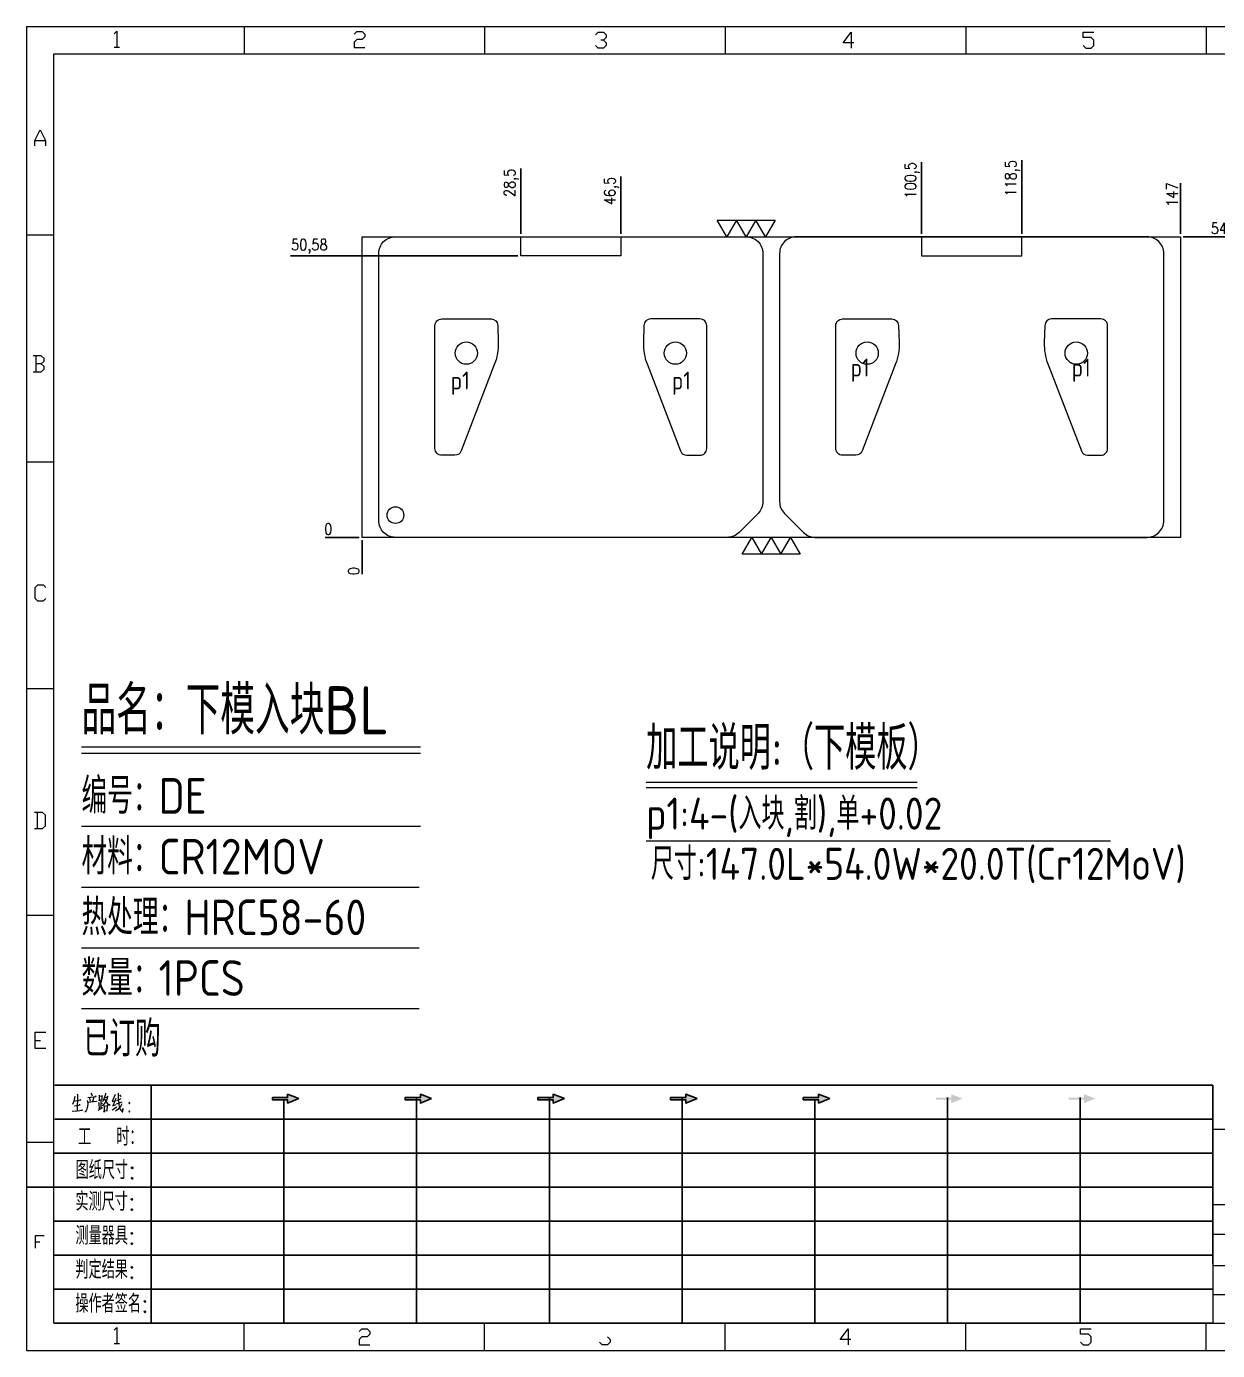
# Model space of a CAD drawing. Header units: millimetres. Extents: x 88508 to 142116, y -5268 to 20283.
# Drawn here: x 110514.3 to 110728.2, y 556.7 to 794.5 of the extents above; entities that cross this region are included whole.
import ezdxf
from ezdxf.enums import TextEntityAlignment as Align

# ---------------------------------------------------------------- set-up
doc = ezdxf.new("R2010")
doc.units = ezdxf.units.MM
doc.linetypes.add('$TD_AUDIT_GENERATED_(575F8F)', pattern=[0])
doc.linetypes.add('HIDDEN', pattern=[0])
for name, color, linetype in [('DIE_P', 2, 'Continuous'), ('DIE_P_O', 1, '$TD_AUDIT_GENERATED_(575F8F)'), ('DIM', 4, 'Continuous'), ('PRESS', 3, 'Continuous'), ('TEXT', 4, 'Continuous')]:
    doc.layers.add(name, color=color, linetype=linetype)
doc.styles.add('chinesef_fs', font='simplex.shx', dxfattribs={"bigfont": 'gbcbig.shx'})
doc.styles.add('gbenor', font='gbenor.shx', dxfattribs={"bigfont": 'gbcbig.shx'})
doc.styles.add('GBENOR_', font='gbenor.shx', dxfattribs={"bigfont": 'gbcbig'})
doc.styles.get("Standard").update_dxf_attribs({"font": 'txt.shx', "width": 0.85, "bigfont": 'ctxt.shx'})
doc.styles.add('TXT', font='txt.shx', dxfattribs={"width": 0.8, "bigfont": 'ctxt.shx'})
doc.dimstyles.new('T-2-WX', dxfattribs={"dimtxt": 2, "dimasz": 2, "dimexe": 0.5, "dimexo": 0.5, "dimgap": 0.5, "dimtad": 1, "dimtxsty": 'Standard', "dimblk": 'OPEN30', "dimcen": 0, "dimazin": 3, "dimtfac": 1, "dimtmove": 0, "dimatfit": 3, "dimldrblk": 'OPEN30', "dimlwd": -1, "dimlwe": -1})

# ---------------------------------------------------------------- blocks, each defined once
blk = doc.blocks.new('*D8728')
at = {"layer": 'Defpoints', "color": 0}
for p in [(110721.58, 756.76), (110726.58, 756.76), (110574.58, 702.76)]:
    blk.add_point(p, dxfattribs=at)
at = {"layer": 'DIM', "color": 0}
blk.add_line((110722.08, 756.76), (110729.91, 756.76), dxfattribs=at)
at = {"layer": 'DIM', "color": 0, "lineweight": 5, "insert": (110728.49, 758.26), "char_height": 2, "attachment_point": 5}
blk.add_mtext('54', dxfattribs=at)
blk = doc.blocks.new('_Open30')
blk = doc.blocks.new('*D8729')
at = {"layer": 'Defpoints', "color": 0}
for p in [(110569.58, 702.76), (110574.58, 702.76), (110574.58, 702.76)]:
    blk.add_point(p, dxfattribs=at)
at = {"layer": 'DIM', "color": 0}
blk.add_line((110574.08, 702.76), (110567.94, 702.76), dxfattribs=at)
at = {"layer": 'DIM', "color": 0, "lineweight": 5, "insert": (110568.51, 704.26), "char_height": 2, "attachment_point": 5}
blk.add_mtext('0', dxfattribs=at)
blk = doc.blocks.new('*D8730')
at = {"layer": 'Defpoints', "color": 0}
for p in [(110574.58, 702.76), (110574.58, 702.76), (110574.58, 697.76)]:
    blk.add_point(p, dxfattribs=at)
at = {"layer": 'DIM', "color": 0}
blk.add_line((110574.58, 702.26), (110574.58, 696.13), dxfattribs=at)
at = {"layer": 'DIM', "color": 0, "lineweight": 5, "insert": (110573.08, 696.7), "char_height": 2, "attachment_point": 5, "rotation": 90}
blk.add_mtext('0', dxfattribs=at)
blk = doc.blocks.new('*D8731')
at = {"layer": 'Defpoints', "color": 0}
for p in [(110721.58, 761.76), (110721.58, 756.76), (110574.58, 702.76)]:
    blk.add_point(p, dxfattribs=at)
at = {"layer": 'DIM', "color": 0}
blk.add_line((110721.58, 757.26), (110721.58, 766.39), dxfattribs=at)
at = {"layer": 'DIM', "color": 0, "lineweight": 5, "insert": (110720.08, 764.33), "char_height": 2, "attachment_point": 5, "rotation": 90}
blk.add_mtext('147', dxfattribs=at)
blk = doc.blocks.new('*D8732')
at = {"layer": 'Defpoints', "color": 0}
for p in [(110603.08, 763.36), (110603.08, 756.76), (110574.58, 702.76)]:
    blk.add_point(p, dxfattribs=at)
at = {"layer": 'DIM', "color": 0}
blk.add_line((110603.08, 757.26), (110603.08, 769.04), dxfattribs=at)
at = {"layer": 'DIM', "color": 0, "lineweight": 5, "insert": (110601.39, 766.45), "char_height": 2, "attachment_point": 5, "rotation": 90}
blk.add_mtext('28,5', dxfattribs=at)
blk = doc.blocks.new('*D8733')
at = {"layer": 'Defpoints', "color": 0}
for p in [(110621.08, 761.89), (110621.08, 756.76), (110574.58, 702.76)]:
    blk.add_point(p, dxfattribs=at)
at = {"layer": 'DIM', "color": 0}
blk.add_line((110621.08, 757.26), (110621.08, 767.57), dxfattribs=at)
at = {"layer": 'DIM', "color": 0, "lineweight": 5, "insert": (110619.39, 764.98), "char_height": 2, "attachment_point": 5, "rotation": 90}
blk.add_mtext('46,5', dxfattribs=at)
blk = doc.blocks.new('*D8734')
at = {"layer": 'Defpoints', "color": 0}
for p in [(110675.08, 763.12), (110675.08, 756.76), (110574.58, 702.76)]:
    blk.add_point(p, dxfattribs=at)
at = {"layer": 'DIM', "color": 0}
blk.add_line((110675.08, 757.26), (110675.08, 770.17), dxfattribs=at)
at = {"layer": 'DIM', "color": 0, "lineweight": 5, "insert": (110673.39, 766.9), "char_height": 2, "attachment_point": 5, "rotation": 90}
blk.add_mtext('100,5', dxfattribs=at)
blk = doc.blocks.new('*D8735')
at = {"layer": 'Defpoints', "color": 0}
for p in [(110693.08, 763.48), (110693.08, 756.76), (110574.58, 702.76)]:
    blk.add_point(p, dxfattribs=at)
at = {"layer": 'DIM', "color": 0}
blk.add_line((110693.08, 757.26), (110693.08, 770.54), dxfattribs=at)
at = {"layer": 'DIM', "color": 0, "lineweight": 5, "insert": (110691.39, 767.26), "char_height": 2, "attachment_point": 5, "rotation": 90}
blk.add_mtext('118,5', dxfattribs=at)
blk = doc.blocks.new('*D8736')
at = {"layer": 'Defpoints', "color": 0}
for p in [(110569.01, 753.34), (110603.08, 753.34), (110574.58, 702.76)]:
    blk.add_point(p, dxfattribs=at)
at = {"layer": 'DIM', "color": 0}
blk.add_line((110602.58, 753.34), (110561.71, 753.34), dxfattribs=at)
at = {"layer": 'DIM', "color": 0, "lineweight": 5, "insert": (110565.11, 755.03), "char_height": 2, "attachment_point": 5}
blk.add_mtext('50,58', dxfattribs=at)
blk = doc.blocks.new('U40')
for points in [[(351.8, 337.7), (351.8, 333.2), (367, 339.3), (351.8, 345.3), (351.8, 340.8), (331.2, 340.8), (331.2, 337.7)], [(545.7, 339.3), (530.6, 345.3), (530.6, 340.8), (509.9, 340.8), (509.9, 337.7), (530.6, 337.7), (530.6, 333.2)], [(724.5, 339.3), (709.3, 345.3), (709.3, 340.8), (688.7, 340.8), (688.7, 337.7), (709.3, 337.7), (709.3, 333.2)], [(903.3, 339.3), (888.1, 345.3), (888.1, 340.8), (867.5, 340.8), (867.5, 337.7), (888.1, 337.7), (888.1, 333.2)], [(1082.1, 339.3), (1066.9, 345.3), (1066.9, 340.8), (1046.3, 340.8), (1046.3, 337.7), (1066.9, 337.7), (1066.9, 333.2)], [(1245.7, 337.7), (1245.7, 333.2), (1260.9, 339.3), (1245.7, 345.3), (1245.7, 340.8), (1225.1, 340.8), (1225.1, 337.7)], [(1424.5, 337.7), (1424.5, 333.2), (1439.7, 339.3), (1424.5, 345.3), (1424.5, 340.8), (1403.8, 340.8), (1403.8, 337.7)]]:
    blk.add_hatch(color=3).paths.add_polyline_path(points)
at = {"color": 254, "lineweight": 18}
for p, q in [((0, 1783.5), (0, 0)), ((0, 1783.5), (2530.2, 1783.5)), ((941.1, 1783.5), (941.1, 1746.5)), ((1265.1, 1783.5), (1265.1, 1746.5)), ((1589.1, 1783.5), (1589.1, 1746.5)), ((37, 37), (37, 1746.5)), ((37, 1746.5), (2493.2, 1746.5)), ((0, 1502.7), (37, 1502.7)), ((0, 1197.2), (37, 1197.2)), ((0, 891.7), (37, 891.7)), ((0, 586.3), (37, 586.3)), ((1598.1, 298), (2493.2, 298)), ((0, 280.8), (37, 280.8)), ((1598.2, 196.6), (2493.2, 196.6)), ((2493.2, 156.4), (1598.2, 156.4)), ((2493.2, 114.1), (1598.2, 114.1)), ((2493.2, 75), (1598.2, 75)), ((37, 37), (2493.2, 37)), ((941.1, 0), (941.1, 37)), ((1265.1, 0), (1265.1, 37)), ((1589.1, 0), (1589.1, 37)), ((0, 0), (2530.2, 0))]:
    blk.add_line(p, q, dxfattribs=at)
at = {"color": 254, "linetype": 'Continuous', "lineweight": 18}
for p, q in [((293.1, 1783.5), (293.1, 1746.5)), ((617.1, 1783.5), (617.1, 1746.5)), ((1598.1, 298), (1598.1, 37)), ((1598.2, 298), (1598.2, 37)), ((293.1, 0), (293.1, 37)), ((617.1, 0), (617.1, 37))]:
    blk.add_line(p, q, dxfattribs=at)
for p, q in [((38, 357.6), (1598.2, 357.6)), ((1598.2, 357.6), (1598.2, 116.2)), ((38, 311.8), (1598.2, 311.8)), ((37.1, 266), (1598.2, 266)), ((0.1, 220.2), (1598.2, 220.2)), ((37.1, 174.4), (1598.2, 174.4)), ((37.1, 128.6), (1598.2, 128.6)), ((37.1, 82.8), (1598.2, 82.8))]:
    blk.add_line(p, q)
at = {"color": 254}
for p, q in [((167.8, 37), (167.8, 357.6)), ((525.5, 37), (525.5, 340.8)), ((704.3, 37), (704.3, 340.8)), ((883.1, 37), (883.1, 340.8)), ((1240.6, 37), (1240.6, 340.8)), ((1419.4, 37), (1419.4, 340.8)), ((346.7, 37), (346.7, 337.9)), ((1061.9, 37), (1061.9, 337.7)), ((1598.2, 37), (38, 37))]:
    blk.add_line(p, q, dxfattribs=at)
at = {"color": 92, "lineweight": 18}
for points in [[(118.3, 1773.7), (121.9, 1777.3), (121.9, 1755.8)], [(441.4, 1773.1), (445, 1776.7), (452.2, 1776.7), (455.8, 1773.1), (455.8, 1769.5), (452.2, 1765.9), (445, 1765.9), (441.4, 1762.3), (441.4, 1755.1), (455.8, 1755.1)], [(766.4, 1772.4), (770, 1776), (777.2, 1776), (780.8, 1772.4), (780.8, 1768.8), (777.2, 1765.2), (773.6, 1765.2)], [(1114.4, 1761.4), (1100, 1761.4), (1110.8, 1775.8), (1110.8, 1754.2)], [(1423.4, 1757.7), (1427, 1754.1), (1434.2, 1754.1), (1437.8, 1757.7), (1437.8, 1764.9), (1434.2, 1768.5), (1423.4, 1768.5), (1423.4, 1775.7), (1437.8, 1775.7)], [(118.3, 1755.8), (125.5, 1755.8)], [(777.2, 1765.2), (780.8, 1761.6), (780.8, 1758), (777.2, 1754.4), (770, 1754.4), (766.4, 1758)], [(11.1, 1622.8), (11.1, 1630), (18.3, 1644.4), (25.5, 1630), (25.5, 1622.8)], [(11.1, 1630), (25.5, 1630)], [(20, 1329), (23.6, 1332.6), (23.6, 1336.2), (20, 1339.8), (9.2, 1339.8)], [(12.8, 1339.8), (12.8, 1318.2)], [(9.2, 1318.2), (20, 1318.2), (23.6, 1321.8), (23.6, 1325.4), (20, 1329), (12.8, 1329)], [(26.1, 1013.2), (22.5, 1009.6), (15.3, 1009.6), (11.7, 1013.2), (11.7, 1027.6), (15.3, 1031.2), (22.5, 1031.2), (26.1, 1027.6)], [(11, 703.2), (21.8, 703.2), (25.4, 706.8), (25.4, 721.2), (21.8, 724.8), (11, 724.8)], [(14.6, 724.8), (14.6, 703.2)], [(26.1, 407), (11.7, 407), (11.7, 428.6), (26.1, 428.6)], [(11.7, 417.8), (18.9, 417.8)], [(12.3, 137.7), (12.3, 155), (23.8, 155)], [(12.3, 146.4), (18.1, 146.4)], [(118.3, 27.4), (121.9, 31), (121.9, 9.4)], [(447.9, 25.7), (451.5, 29.3), (458.7, 29.3), (462.3, 25.7), (462.3, 22.1), (458.7, 18.5), (451.5, 18.5), (447.9, 14.9), (447.9, 7.7), (462.3, 7.7)], [(782.7, 18.5), (786.3, 14.9), (786.3, 11.3), (782.7, 7.7), (775.5, 7.7), (771.9, 11.3)], [(1110.3, 14.9), (1095.9, 14.9), (1106.7, 29.3), (1106.7, 7.7)], [(1419.9, 11.3), (1423.5, 7.7), (1430.7, 7.7), (1434.3, 11.3), (1434.3, 18.5), (1430.7, 22.1), (1419.9, 22.1), (1419.9, 29.3), (1434.3, 29.3)], [(118.3, 9.4), (125.5, 9.4)]]:
    blk.add_lwpolyline(points, dxfattribs=at)
at = {"color": 92, "lineweight": 0}
for points in [[(65, 342.2), (64.8, 341), (64.1, 337.9), (63.6, 335.7), (62.8, 333.5), (62.1, 331.4)], [(68.4, 345.9), (68.7, 344.4), (68.1, 322.9)], [(82.6, 340.8), (93.7, 342.2), (93.3, 342.4), (92.4, 342)], [(86.1, 336.1), (86, 337.5), (85.3, 339.8)], [(86.7, 346.7), (87.9, 344.6), (88.3, 343)], [(90.3, 341), (90.4, 339.6), (89.1, 335.3)], [(97.8, 344), (98.1, 342.6), (98.1, 340.8), (98.1, 337.9), (98.1, 336.3), (98.2, 337.7), (102.1, 338.3), (101.8, 338.3), (102.1, 343.6), (102.1, 343.2), (102.1, 342.8), (98.2, 342.2)], [(105.5, 341.2), (105.9, 341), (109.6, 341.8), (109.3, 342.6), (108.5, 339.6), (107.6, 337.3), (106.9, 335.9), (105.9, 334.3), (104.3, 332), (103.1, 330.4), (101.9, 329.4)], [(106.6, 346.5), (106.5, 345.2), (105.1, 341.2), (104.2, 338.9), (103.1, 336.3), (102.6, 335.5)], [(104.9, 339.1), (105.3, 338.7), (107, 335.7), (108.6, 333.3), (109.9, 331.2), (110.3, 330.8), (112.6, 330.8), (110.2, 331.2), (109, 332.6)], [(119.3, 344.8), (119.1, 343.8), (116.8, 338.5), (115.4, 335.5), (119.3, 336.3)], [(120.3, 339.4), (118.1, 333.5), (116.4, 330), (116.1, 329.8), (120.5, 331.4)], [(121.7, 336.7), (127.7, 339.6)], [(123.4, 346.5), (123.5, 345.4), (123.5, 340.8), (123.8, 337.3), (124, 335.3), (124.2, 333.1), (124.5, 331), (124.8, 329), (125.2, 327.4), (125.9, 325.7), (126.9, 323.9), (127.9, 322.7), (128.9, 321.7), (129.6, 321.3), (129.9, 326.1), (129.4, 321.5)], [(127.7, 341.6), (127.2, 342.4), (125.7, 344.2)], [(61.4, 322.3), (68.2, 322.9), (75.3, 323.7), (74.9, 323.9), (73.8, 323.5)], [(63.8, 335.9), (73.4, 337.5), (73.1, 337.7), (72.5, 337.3)], [(64.5, 329.6), (64.8, 329.6), (65.1, 329.6), (72.5, 331), (71.9, 331), (70.9, 330.8)], [(82.6, 335.1), (82.6, 331.8), (82.3, 329), (81.9, 326.8), (81.2, 324.9), (80.3, 323.1), (79.6, 321.9), (78.8, 320.9)], [(93.3, 335.5), (94.1, 335.7), (94.3, 335.5), (82.6, 334.3), (82.6, 335.1), (82.2, 336.9)], [(96.5, 323.9), (102.8, 327.2)], [(97.2, 334.3), (97.5, 333.5), (97.7, 324.7)], [(100.2, 337.9), (100.1, 325.9)], [(100.2, 332.6), (102.4, 333.1)], [(104.2, 330), (104.5, 329), (104.5, 321.1), (104.3, 322.1), (104.5, 322.7), (109.2, 323.1), (108.6, 323.1), (109, 329.2), (109, 330), (109.3, 329.4), (108.6, 329.4), (104.6, 328.8)], [(115.3, 324.3), (121.5, 328.2)], [(128.2, 332.4), (128.1, 331.6), (126.9, 329.6), (125.8, 328), (124.5, 326.3), (123, 324.7), (121.4, 323.3), (120.1, 322.3)], [(121.4, 332.2), (128.8, 335.1)]]:
    blk.add_lwpolyline(points, dxfattribs=at)
for points in [[(367, 339.3), (351.8, 345.3), (351.8, 340.8), (331.2, 340.8), (331.2, 337.7), (351.8, 337.7), (351.8, 333.2), (367, 339.3)], [(545.7, 339.3), (530.6, 345.3), (530.6, 340.8), (509.9, 340.8), (509.9, 337.7), (530.6, 337.7), (530.6, 333.2), (545.7, 339.3)], [(724.5, 339.3), (709.3, 345.3), (709.3, 340.8), (688.7, 340.8), (688.7, 337.7), (709.3, 337.7), (709.3, 333.2), (724.5, 339.3)], [(903.3, 339.3), (888.1, 345.3), (888.1, 340.8), (867.5, 340.8), (867.5, 337.7), (888.1, 337.7), (888.1, 333.2), (903.3, 339.3)], [(1082.1, 339.3), (1066.9, 345.3), (1066.9, 340.8), (1046.3, 340.8), (1046.3, 337.7), (1066.9, 337.7), (1066.9, 333.2), (1082.1, 339.3)]]:
    blk.add_lwpolyline(points)
for points in [[(138.7, 332.4), (139.4, 333.5), (138.7, 334.5), (138, 333.5)], [(138.7, 320.9), (139.4, 321.9), (138.7, 322.9), (138, 321.9)]]:
    blk.add_lwpolyline(points, close=True, dxfattribs=at)
at = {"color": 3, "style": 'chinesef_fs'}
for s, p in [('工  时：', (69.5, 275.7)), ('图纸尺寸:', (66.2, 230.9)), ('实测尺寸:', (65.9, 188.4)), ('测量器具:', (65.9, 142.6)), ('判定结果:', (65.9, 96.8)), ('操作者签名:', (65.9, 51))]:
    blk.add_text(s, height=24.57, dxfattribs=at).set_placement(p)
at = {"lineweight": 18, "style": 'GBENOR_'}
blk.add_attdef('文档路径', (2126, 386.9), '', height=17.8, dxfattribs=at)
at = {"lineweight": 20, "style": 'TXT'}
for tag, height, p in [('18-**-**', 16.3, (1866.6, 256.2)), ('客户名称', 16.1, (1741.1, 134, 0)), ('料厚:', 16.1, (1741.3, 93.2, 0))]:
    blk.add_attdef(tag, text='', height=height, dxfattribs=at).set_placement(p, align=Align.MIDDLE)
for tag, p, height in [('88888', (1850.9, 207.5), 14.9), ('材质:', (1691.2, 168, 0), 16.1), ('核准', (1869.4, 127.5, 0), 16.1), ('设计', (1868.8, 88.3, 0), 16.1), ('绘图', (1868.2, 49.1, 0), 16.1)]:
    blk.add_attdef(tag, p, '', height=height, dxfattribs=at)
for tag, p, height, width in [('3', (2234.7, 206.9), 15.8, 0.7), ('4', (2234.7, 167.4), 15.8, 0.7), ('核准日期', (2041.1, 124.2, 0), 16.1, 0.68), ('设计日期', (2041.1, 84.5, 0), 16.1, 0.68), ('1', (2251.9, 85.9), 14.6, 0.7), ('绘图日期', (2040.9, 46.4, 0), 16.1, 0.68), ('2', (2235, 49.2), 14.6, 0.7)]:
    blk.add_attdef(tag, p, '', height=height, dxfattribs=dict(at, width=width))

msp = doc.modelspace()

# ---------------------------------------------------------------- linework, layer by layer
at = {"layer": 'DIE_P', "color": 1, "linetype": 'Continuous', "lineweight": 5}
for points in [[(110577.577, 705.762), (110577.577, 753.762, -0.4142136), (110580.577, 756.762), (110643.577, 756.762, -0.4142136), (110646.577, 753.762), (110646.577, 709.177, -0.1989124), (110645.699, 707.055), (110642.285, 703.641, -0.1989124), (110640.163, 702.762), (110580.577, 702.762, -0.4142136)], [(110718.577, 705.762), (110718.577, 753.762, 0.4142136), (110715.577, 756.762), (110652.577, 756.762, 0.4142136), (110649.577, 753.762), (110649.577, 709.177, 0.1989124), (110650.456, 707.055), (110653.87, 703.641, 0.1989124), (110655.992, 702.762), (110715.577, 702.762, 0.4142136)], [(110587.679, 718.716), (110587.679, 734.256), (110587.679, 737.786), (110587.679, 740.808, -0.4142136), (110588.879, 742.008), (110597.746, 742.008, -0.4050649), (110598.945, 740.846), (110599.042, 737.746, -0.0999331), (110598.394, 733.922), (110592.382, 718.286, -0.3103563), (110591.262, 717.516), (110588.879, 717.516, -0.4142136)], [(110636.476, 718.716), (110636.476, 734.256), (110636.476, 737.786), (110636.476, 740.808, 0.4142136), (110635.276, 742.008), (110626.409, 742.008, 0.4050649), (110625.21, 740.846), (110625.113, 737.746, 0.0999331), (110625.761, 733.922), (110631.773, 718.286, 0.3103563), (110632.893, 717.516), (110635.276, 717.516, 0.4142136)], [(110659.679, 718.716), (110659.679, 734.256), (110659.679, 737.786), (110659.679, 740.808, -0.4142136), (110660.879, 742.008), (110669.746, 742.008, -0.4050649), (110670.945, 740.846), (110671.042, 737.746, -0.0999331), (110670.394, 733.922), (110664.382, 718.286, -0.3103563), (110663.262, 717.516), (110660.879, 717.516, -0.4142136)], [(110708.476, 718.716), (110708.476, 734.256), (110708.476, 737.786), (110708.476, 740.808, 0.4142136), (110707.276, 742.008), (110698.409, 742.008, 0.4050649), (110697.21, 740.846), (110697.113, 737.746, 0.0999331), (110697.761, 733.922), (110703.773, 718.286, 0.3103563), (110704.893, 717.516), (110707.276, 717.516, 0.4142136)]]:
    msp.add_lwpolyline(points, format="xyb", close=True, dxfattribs=at)
at = {"layer": 'DIE_P', "lineweight": 5}
for points in [[(110603.077, 756.762), (110621.077, 756.762), (110621.077, 753.344), (110603.077, 753.344)], [(110693.077, 756.762), (110675.077, 756.762), (110675.077, 753.344), (110693.077, 753.344)]]:
    msp.add_lwpolyline(points, close=True, dxfattribs=at)
at = {"layer": 'DIE_P_O', "color": 3, "lineweight": 5}
for centre in [(110593.299, 735.857), (110630.856, 735.857), (110665.299, 735.857), (110702.856, 735.857)]:
    msp.add_circle(centre, 2, dxfattribs=at)
at = {"layer": 'DIM', "color": 4, "linetype": 'Continuous', "lineweight": 5}
for p, q in [((110524.183, 665.135), (110585.077, 665.135)), ((110524.183, 664.013), (110585.077, 664.013)), ((110524.183, 650.866), (110585.077, 650.866)), ((110524.183, 639.964), (110584.813, 639.964)), ((110524.183, 629.062), (110584.813, 629.062)), ((110524.183, 618.16), (110584.813, 618.16))]:
    msp.add_line(p, q, dxfattribs=at)
at = {"layer": 'PRESS', "color": 4, "lineweight": 5}
for points in [[(110648.774, 759.762), (110647.042, 756.762), (110645.31, 759.762), (110643.577, 756.762), (110641.845, 759.762), (110640.113, 756.762), (110638.381, 759.762), (110648.774, 759.762)], [(110642.881, 699.762), (110644.613, 702.762), (110646.345, 699.762), (110648.077, 702.762), (110649.81, 699.762), (110651.542, 702.762), (110653.274, 699.762), (110642.881, 699.762)]]:
    msp.add_lwpolyline(points, close=True, dxfattribs=at)
at = {"layer": 'PRESS', "color": 8, "linetype": 'HIDDEN', "lineweight": 5}
msp.add_lwpolyline([(110574.577, 702.762), (110574.577, 756.762), (110721.577, 756.762), (110721.577, 702.762)], close=True, dxfattribs=at)
at = {"layer": 'TEXT', "color": 3, "lineweight": 5}
for p, q in [((110625.61, 658.823), (110674.271, 658.823)), ((110625.61, 657.815), (110674.271, 657.815))]:
    msp.add_line(p, q, dxfattribs=at)
at = {"layer": 'TEXT', "color": 3, "linetype": 'Continuous', "lineweight": 5}
msp.add_line((110625.61, 648.254), (110708.983, 648.254), dxfattribs=at)
at = {"layer": 'TEXT', "color": 4, "linetype": 'HIDDEN', "lineweight": 5, "ltscale": 0.2}
msp.add_circle((110580.577, 706.762), 1.5, dxfattribs=at)

# ---------------------------------------------------------------- block references
at = {"lineweight": 5, "ltscale": 3, "xscale": 0.1333453658707712, "yscale": 0.1333453658707712, "zscale": 0.1333453658707712}
msp.add_blockref('U40', (110514.304, 556.708), dxfattribs=at)

# ---------------------------------------------------------------- texts
at = {"layer": 'DIM', "color": 3, "linetype": 'Continuous', "lineweight": 5, "style": 'gbenor'}
for s, height, p in [('品名：下模入块BL', 8.6575, (110524.183, 667.38)), ('编号：DE', 6.413, (110524.183, 653.111)), ('材料：CR12MOV', 6.413, (110524.183, 642.209)), ('热处理：HRC58-60', 6.41298, (110524.183, 631.307)), ('数量：1PCS', 6.413, (110524.183, 620.405)), ('已订购', 6.413, (110524.573, 609.503))]:
    msp.add_text(s, height=height, dxfattribs=at).set_placement(p)
at = {"layer": 'TEXT', "color": 4, "lineweight": 5, "style": 'gbenor'}
for p in [(110592.218, 730.944), (110631.937, 730.944), (110664.031, 733.259), (110703.751, 733.259)]:
    msp.add_text('p1', height=3.2, dxfattribs=at).set_placement(p, align=Align.MIDDLE_CENTER)
for s, height, p in [('加工说明:（下模板）', 7.776, (110625.61, 661.041)), ('尺寸:147.0L*54.0W*20.0T(Cr12MoV)', 5.76, (110626.441, 641.24))]:
    msp.add_text(s, height=height, dxfattribs=at).set_placement(p)
at = {"layer": 'TEXT', "color": 1, "lineweight": 5, "style": 'gbenor'}
msp.add_text('p1:4-(入块,割),单+0.02', height=5.76, dxfattribs=at).set_placement((110625.61, 650.27))

# ---------------------------------------------------------------- dimensions: what is measured, and where the dimension line sits
at = {"layer": 'DIM', "color": 4, "lineweight": 5}
for feature_location, offset, dtype, origin, picture, middle in [((110693.077, 756.762), (0, 6.722), 1, (110574.577, 702.762), '*D8735', (110691.387, 767.263)), ((110675.077, 756.762), (0, 6.355), 1, (110574.577, 702.762), '*D8734', (110673.387, 766.896)), ((110603.077, 756.762), (0, 6.6), 1, (110574.577, 702.762), '*D8732', (110601.387, 766.453)), ((110621.077, 756.762), (0, 5.132), 1, (110574.577, 702.762), '*D8733', (110619.387, 764.985)), ((110721.577, 756.762), (0, 5), 1, (110574.577, 702.762), '*D8731', (110720.077, 764.327)), ((110721.577, 756.762), (5, 0), 0, (110574.577, 702.762), '*D8728', (110728.494, 758.262)), ((110603.077, 753.344), (-34.065, 0), 0, (110574.577, 702.762), '*D8736', (110565.112, 755.034)), ((110574.577488437, 702.762343187), (-5, 0), 0, (110574.577488437, 702.762343187), '*D8729', (110568.51082177, 704.262343187)), ((110574.577488437, 702.762343187), (0, -5), 1, (110574.577488437, 702.762343187), '*D8730', (110573.077488437, 696.69567652))]:
    dim = msp.add_ordinate_dim(feature_location=feature_location, offset=offset, dtype=dtype, origin=origin, dimstyle='T-2-WX', dxfattribs=at)
    dim.commit()
    dim.dimension.update_dxf_attribs({"geometry": picture, "text_midpoint": middle})

doc.saveas('drawing.dxf')
